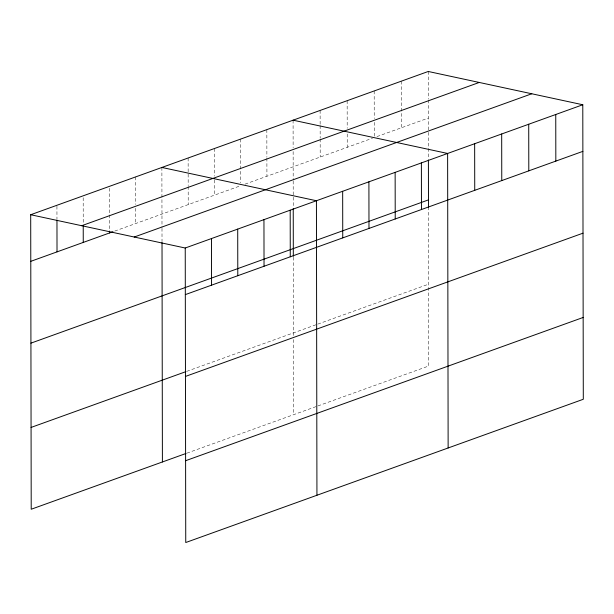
<?xml version="1.0" encoding="UTF-8"?>
<svg xmlns="http://www.w3.org/2000/svg" width="614" height="614" viewBox="0 0 614 614"><rect width="100%" height="100%" fill="white"/><g stroke="black" fill="none" stroke-linecap="round" stroke-linejoin="round"><path stroke-width="0.46" stroke-dasharray="3.07 2.3" d="M114.741 231.079L240.688 185.697M245.063 184.123L372.46 138.211M376.965 136.584L428.334 118.08M186.748 371.34L316.885 324.445M317.783 324.115L428.618 284.175M186.894 453.147L317.024 406.253M317.929 405.931L428.764 365.99L428.488 207.555M428.25 71.47L428.296 99.054M428.296 100.005L428.357 131.396M428.357 132.348L428.403 158.98M401.218 81.217L401.295 127.819M374.179 90.956L374.233 118.54M374.241 122.34L374.264 136.607M347.148 100.696L347.194 128.28M347.209 133.99L347.232 147.306M320.117 110.436L320.14 124.703M320.14 125.655L320.163 138.02M320.163 138.971L320.201 157.046M293.085 120.183L293.131 147.767M293.139 151.566L293.185 180.102M293.185 181.053L293.239 207.693M293.323 257.22L293.461 335.743M293.469 339.542L293.599 414.696M266.844 129.638L266.89 157.215M266.89 158.166L266.929 176.241M240.604 139.094L240.68 182.842M214.37 148.542L214.416 176.126M214.424 179.933L214.447 195.152M188.13 157.998L188.176 185.582M188.176 186.533L188.214 204.608M161.889 167.453L161.996 227.38M161.996 228.331L162.019 241.647M135.656 176.909L135.702 204.493M135.709 208.299L135.732 223.519M109.415 188.268L109.461 213.948M109.461 214.9L109.492 230.12M83.182 197.723L83.228 224.356M56.941 206.227L56.964 219.543"/><path stroke-width="0.92" d="M186.019 453.462L31.214 509.244L30.7 214.731L428.25 71.47L582.786 104.756L583.3 399.269L185.75 542.53L185.236 248.01L582.786 104.756M81.7 225.714L479.25 82.453M30.784 261.334L112.991 231.708M134.236 237.027L531.785 93.773M30.923 343.149L428.472 199.888M185.321 294.62L582.87 151.359M31.068 427.436L185.873 371.654M185.459 376.428L583.008 233.166M185.605 460.715L583.154 317.461M293.085 120.183L447.621 153.462L448.136 447.974M161.889 167.453L316.425 200.74L316.939 495.252M30.7 214.731L185.236 248.01M555.754 114.496L555.831 161.098M528.723 124.235L528.8 170.845M501.684 133.982L501.768 180.585M474.653 143.722L474.737 190.325M428.403 159.932L428.488 207.555M421.381 162.917L421.465 209.52M395.14 172.373L395.224 218.975M368.907 181.828L368.983 228.431M342.666 191.284L342.75 237.887M293.239 208.645L293.323 256.261M290.192 210.195L290.268 256.798M263.951 219.643L264.035 266.253M237.71 229.099L237.795 275.709M211.477 238.554L211.554 285.165M162.019 242.599L162.403 461.974M109.492 231.071L109.499 232.967M83.228 225.307L83.258 242.423M56.964 220.495L57.018 251.878"/></g></svg>
